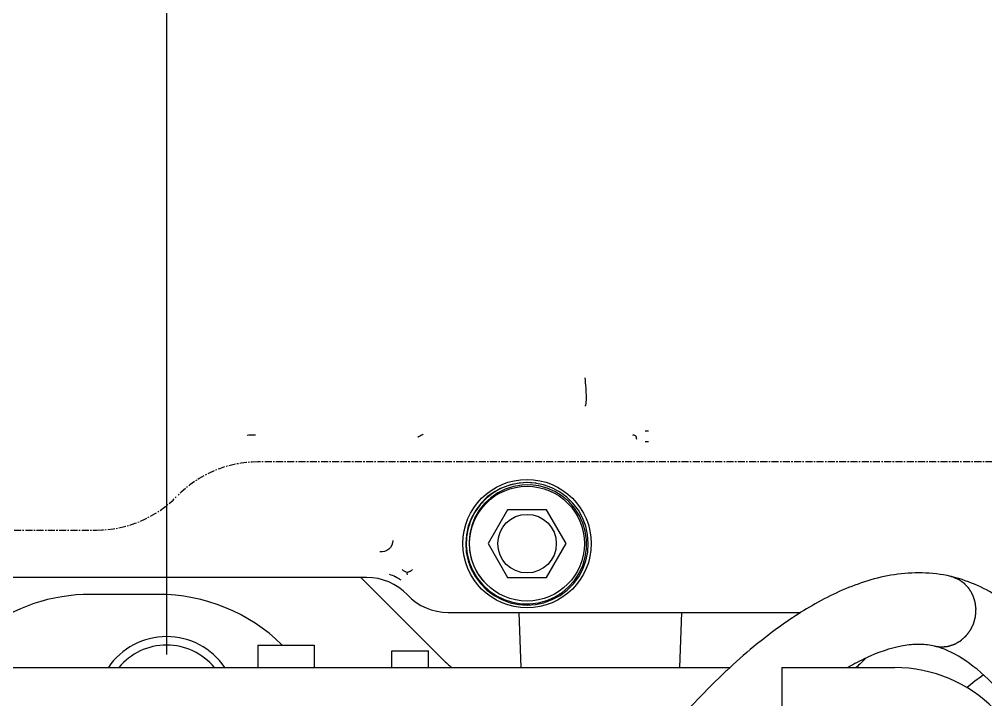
# Model space of a CAD drawing. Header units: metres. Extents: x 27859 to 32645, y 1492 to 8791.
# Drawn here: x 30029.2 to 30200.7, y 4732.3 to 4853.1 of the extents above; entities that cross this region are included whole.
import ezdxf

# ---------------------------------------------------------------- set-up
doc = ezdxf.new("R2010")
doc.units = ezdxf.units.M
doc.linetypes.add('CENTER', pattern=[2, 1.25, -0.25, 0.25, -0.25])
doc.layers.add('E-EQPT', color=190, linetype='Continuous')
doc.layers.add('E-HAT', color=253, linetype='CENTER', lineweight=15)

# ---------------------------------------------------------------- blocks, each defined once
blk = doc.blocks.new('EDG')
at = {"color": 6, "linetype": 'CENTER', "ltscale": 150}
blk.add_line((814.99, -420.5, 1), (814.99, 5130.26, 1), dxfattribs=at)
at = {"color": 0, "linetype": 'Continuous'}
for p, q in [((705.74, 2769.32, 1), (705.74, 2779.32, 1)), ((705.74, 2769.32, 1), (685.74, 2769.32, 1)), ((957.84, 2769.32, 1), (714.97, 2769.32, 1)), ((723.55, 2759.52, 1), (723.89, 2769.32, 1)), ((752.44, 2759.52, 1), (752.1, 2769.32, 1)), ((765.89, 2767.93, 1), (780.49, 2753.32, 1)), ((768.49, 2769.32, 1), (768.49, 2766.32, 1)), ((774.99, 2769.32, 1), (774.99, 2766.32, 1)), ((788.8, 2765.32, 1), (788.8, 2769.32, 1)), ((798.8, 2765.32, 1), (798.8, 2769.32, 1)), ((774.99, 2766.32, 1), (768.49, 2766.32, 1)), ((798.8, 2765.32, 1), (788.8, 2765.32, 1)), ((764.99, 2759.52, 1), (702.36, 2759.52, 1)), ((747.5, 2757.42, 1), (746.09, 2756.8, 1)), ((747.98, 2757.8, 1), (746.51, 2757.26, 1)), ((748.98, 2757.82, 1), (747.5, 2757.42, 1)), ((749.51, 2758.12, 1), (747.98, 2757.8, 1)), ((750.51, 2758.01, 1), (748.98, 2757.82, 1)), ((750.99, 2758.22, 1), (749.51, 2758.12, 1)), ((752.05, 2757.98, 1), (750.51, 2758.01, 1)), ((752.48, 2758.12, 1), (750.99, 2758.22, 1)), ((753.58, 2757.73, 1), (752.05, 2757.98, 1)), ((754.01, 2757.8, 1), (752.48, 2758.12, 1)), ((755.05, 2757.25, 1), (753.58, 2757.73, 1)), ((755.48, 2757.26, 1), (754.01, 2757.8, 1)), ((744.78, 2755.99, 1), (743.61, 2755, 1)), ((745.13, 2756.51, 1), (743.87, 2755.58, 1)), ((746.09, 2756.8, 1), (744.78, 2755.99, 1)), ((746.51, 2757.26, 1), (745.13, 2756.51, 1)), ((756.43, 2756.58, 1), (755.05, 2757.25, 1)), ((756.85, 2756.51, 1), (755.48, 2757.26, 1)), ((757.71, 2755.71, 1), (756.43, 2756.58, 1)), ((758.11, 2755.58, 1), (756.85, 2756.51, 1)), ((758.85, 2754.66, 1), (757.71, 2755.71, 1)), ((816.49, 2756.32, 1), (828.49, 2756.32, 1)), ((742.76, 2754.46, 1), (741.82, 2753.21, 1)), ((743.61, 2755, 1), (742.59, 2753.85, 1)), ((743.87, 2755.58, 1), (742.76, 2754.46, 1)), ((759.22, 2754.47, 1), (758.11, 2755.58, 1)), ((758.78, 2753.92, 1), (758.6, 2754.1, 1)), ((759.83, 2753.46, 1), (758.85, 2754.66, 1)), ((760.16, 2753.22, 1), (759.22, 2754.47, 1)), ((741.82, 2753.21, 1), (741.07, 2751.83, 1)), ((741.74, 2752.56, 1), (741.1, 2751.17, 1)), ((742.59, 2753.85, 1), (741.74, 2752.56, 1)), ((747.53, 2753.32, 1), (744.06, 2747.32, 1)), ((754.46, 2753.32, 1), (747.53, 2753.32, 1)), ((757.92, 2747.32, 1), (754.46, 2753.32, 1)), ((759.67, 2752.73, 1), (758.78, 2753.92, 1)), ((760.38, 2751.41, 1), (759.67, 2752.73, 1)), ((760.63, 2752.13, 1), (759.83, 2753.46, 1)), ((760.9, 2751.84, 1), (760.16, 2753.22, 1)), ((772.24, 2752.86, 1), (772.25, 2752.6, 1)), ((772.25, 2752.6, 1), (772.24, 2752.38, 1)), ((779.47, 2753.32, 1), (895.7, 2753.32, 1)), ((741.07, 2751.83, 1), (740.53, 2750.36, 1)), ((741.1, 2751.17, 1), (740.66, 2749.7, 1)), ((760.89, 2750.01, 1), (760.38, 2751.41, 1)), ((761.22, 2750.7, 1), (760.63, 2752.13, 1)), ((761.45, 2750.38, 1), (760.9, 2751.84, 1)), ((761.61, 2749.2, 1), (761.22, 2750.7, 1)), ((740.53, 2750.36, 1), (740.21, 2748.83, 1)), ((740.66, 2749.7, 1), (740.43, 2748.18, 1)), ((761.2, 2748.54, 1), (760.89, 2750.01, 1)), ((761.78, 2748.85, 1), (761.45, 2750.38, 1)), ((761.77, 2747.66, 1), (761.61, 2749.2, 1)), ((761.88, 2747.29, 1), (761.78, 2748.85, 1)), ((740.21, 2748.83, 1), (740.11, 2747.27, 1)), ((740.11, 2747.27, 1), (740.23, 2745.72, 1)), ((740.43, 2748.18, 1), (740.43, 2746.65, 1)), ((744.06, 2747.32, 1), (747.53, 2741.32, 1)), ((754.46, 2741.32, 1), (757.92, 2747.32, 1)), ((761.28, 2747.05, 1), (761.2, 2748.54, 1)), ((761.72, 2746.11, 1), (761.77, 2747.66, 1)), ((761.76, 2745.73, 1), (761.88, 2747.29, 1)), ((740.23, 2745.72, 1), (740.57, 2744.2, 1)), ((740.43, 2746.65, 1), (740.65, 2745.13, 1)), ((760.8, 2744.09, 1), (761.15, 2745.55, 1)), ((761.15, 2745.55, 1), (761.28, 2747.05, 1)), ((761.42, 2744.2, 1), (761.76, 2745.73, 1)), ((761.44, 2744.58, 1), (761.72, 2746.11, 1)), ((740.57, 2744.2, 1), (741.12, 2742.74, 1)), ((740.65, 2745.13, 1), (741.09, 2743.66, 1)), ((760.24, 2742.7, 1), (760.8, 2744.09, 1)), ((760.86, 2742.74, 1), (761.42, 2744.2, 1)), ((760.94, 2743.11, 1), (761.44, 2744.58, 1)), ((741.09, 2743.66, 1), (741.73, 2742.28, 1)), ((741.12, 2742.74, 1), (741.88, 2741.38, 1)), ((741.73, 2742.28, 1), (742.57, 2741, 1)), ((759.48, 2741.39, 1), (760.24, 2742.7, 1)), ((760.1, 2741.38, 1), (760.86, 2742.74, 1)), ((760.24, 2741.72, 1), (760.94, 2743.11, 1)), ((741.88, 2741.38, 1), (742.83, 2740.14, 1)), ((742.57, 2741, 1), (743.58, 2739.85, 1)), ((747.53, 2741.32, 1), (754.46, 2741.32, 1)), ((758.27, 2739.31, 1), (759.34, 2740.44, 1)), ((758.54, 2740.22, 1), (759.48, 2741.39, 1)), ((759.15, 2740.14, 1), (760.1, 2741.38, 1)), ((759.34, 2740.44, 1), (760.24, 2741.72, 1)), ((742.83, 2740.14, 1), (743.95, 2739.05, 1)), ((743.58, 2739.85, 1), (744.75, 2738.87, 1)), ((743.95, 2739.05, 1), (745.21, 2738.12, 1)), ((744.75, 2738.87, 1), (746.04, 2738.07, 1)), ((756.2, 2738.32, 1), (757.44, 2739.19, 1)), ((756.78, 2738.12, 1), (758.04, 2739.04, 1)), ((757.05, 2738.34, 1), (758.27, 2739.31, 1)), ((757.44, 2739.19, 1), (758.54, 2740.22, 1)), ((758.04, 2739.04, 1), (759.15, 2740.14, 1)), ((745.21, 2738.12, 1), (746.6, 2737.39, 1)), ((746.04, 2738.07, 1), (747.44, 2737.46, 1)), ((746.6, 2737.39, 1), (748.07, 2736.87, 1)), ((747.44, 2737.46, 1), (748.9, 2737.06, 1)), ((748.07, 2736.87, 1), (749.61, 2736.56, 1)), ((748.9, 2737.06, 1), (750.41, 2736.88, 1)), ((750.41, 2736.88, 1), (751.93, 2736.92, 1)), ((751.93, 2736.92, 1), (753.42, 2737.18, 1)), ((752.4, 2736.56, 1), (753.93, 2736.87, 1)), ((752.73, 2736.62, 1), (754.25, 2736.98, 1)), ((753.42, 2737.18, 1), (754.85, 2737.65, 1)), ((753.93, 2736.87, 1), (755.4, 2737.39, 1)), ((754.25, 2736.98, 1), (755.7, 2737.56, 1)), ((754.85, 2737.65, 1), (756.2, 2738.32, 1)), ((755.4, 2737.39, 1), (756.78, 2738.12, 1)), ((755.7, 2737.56, 1), (757.05, 2738.34, 1)), ((749.37, 2736.61, 1), (750.85, 2736.48, 1)), ((749.61, 2736.56, 1), (751.17, 2736.48, 1)), ((750.85, 2736.48, 1), (752.4, 2736.56, 1)), ((751.17, 2736.48, 1), (752.73, 2736.62, 1)), ((730.04, 2729.17, 1), (729.45, 2729.17, 1)), ((730.04, 2727.27, 1), (729.45, 2727.27, 1))]:
    blk.add_line(p, q, dxfattribs=at)
at = {"color": 0, "linetype": 'CENTER'}
for p, q in [((864.07, 2744.92, 1), (827.44, 2744.92, 1)), ((562.32, 2732.82, 1), (798.77, 2732.82, 1))]:
    blk.add_line(p, q, dxfattribs=at)
at = {"color": 0, "linetype": 'Continuous'}
for radius in [11.4, 10.2, 5.2]:
    blk.add_circle((750.99, 2747.32, 1), radius, dxfattribs=at)
for centre, radius, start, end in [((685.74, 2794.32, 1), 25, 180, 270), ((629.41, 2827.2, 1), 69.59, 305.6153, 308.7197), ((569.27, 2894.38, 1), 175.6, 313.8013, 314.5913), ((670.74, 2809.51, 1), 46.46, 298.8624, 300.0874), ((755.28, 2757.32, 1), 15, 45, 53.1301), ((814.99, 2776.32, 1), 12.5, 214.1516, 325.8239), ((814.99, 2776.32, 1), 11, 219.5549, 320.453), ((816.49, 2787.82, 1), 31.5, 225.7348, 270), ((828.49, 2787.82, 1), 31.5, 270, 307.2863), ((764.99, 2749.52, 1), 10, 43.631, 90), ((779.47, 2763.32, 1), 10, 223.631, 270), ((681.31, 2777.02, 1), 24.51, 256.1474, 256.9153), ((779.65, 2763.59, 1), 11.64, 237.1014, 240.0074), ((779.4, 2763.17, 1), 11.15, 240.022, 240.9383), ((779.24, 2762.87, 1), 10.81, 240.9325, 242.9875), ((779.46, 2763.35, 1), 11.33, 243.0646, 248.9131)]:
    blk.add_arc(centre, radius, start, end, dxfattribs=at)
at = {"color": 0, "linetype": 'CENTER'}
for centre, start, end in [((827.44, 2724.92, 1), 90, 135.7732), ((798.77, 2752.82, 1), 270, 315.7732)]:
    blk.add_arc(centre, 20, start, end, dxfattribs=at)
at = {"color": 0, "linetype": 'Continuous'}
for points, knots in [([(637.85, 2797.89, 1), (637.85, 2797.86, 1), (637.88, 2797.79, 1), (637.94, 2797.63, 1), (638.04, 2797.38, 1), (638.17, 2797.05, 1), (638.32, 2796.68, 1), (638.49, 2796.27, 1), (638.67, 2795.83, 1), (638.95, 2795.19, 1), (639.34, 2794.29, 1), (639.88, 2793.08, 1), (640.5, 2791.75, 1), (641.18, 2790.31, 1), (642.2, 2788.24, 1), (643.63, 2785.44, 1), (645.63, 2781.82, 1), (647.88, 2778.02, 1), (650.39, 2774.15, 1), (653.14, 2770.3, 1), (656.15, 2766.55, 1), (660.51, 2761.82, 1), (666.56, 2756.71, 1), (672.35, 2753.98, 1), (675.44, 2753.22, 1)], [0, 0, 0, 0, 0.004576, 0.012839, 0.029364, 0.04589, 0.062416, 0.078942, 0.095467, 0.111993, 0.145045, 0.178096, 0.211148, 0.244199, 0.277251, 0.343353, 0.409456, 0.475559, 0.541662, 0.607765, 0.673868, 0.739971, 0.872177, 1, 1, 1, 1]), ([(659.93, 2782.8, 1), (660.26, 2782.3, 1), (661.35, 2780.67, 1), (663.28, 2777.96, 1), (665.81, 2774.82, 1), (669.3, 2771.03, 1), (673.79, 2767.32, 1), (677.11, 2765.87, 1), (678.64, 2765.51, 1)], [0, 0, 0, 0, 0.059088, 0.193504, 0.32792, 0.462336, 0.731168, 1, 1, 1, 1]), ([(715.5, 2769.81, 1), (715.99, 2770.27, 1), (718.39, 2772.55, 1), (723.33, 2777.67, 1), (725.71, 2780.61, 1), (726.09, 2781.08, 1)], [0, 0, 0, 0, 0.082742, 0.413709, 1, 1, 1, 1]), ([(675.76, 2753.14, 1), (677.45, 2752.75, 1), (680.84, 2752.35, 1), (687.45, 2752.83, 1), (695.16, 2755.3, 1), (703.5, 2760, 1), (710.28, 2765.11, 1), (714.02, 2768.43, 1), (715.5, 2769.81, 1)], [0, 0, 0, 0, 0.105263, 0.210526, 0.421053, 0.631579, 0.842105, 1, 1, 1, 1]), ([(678.64, 2765.51, 1), (679.44, 2765.33, 1), (681.09, 2765.12, 1), (684.72, 2765.36, 1), (688.85, 2766.62, 1), (692.08, 2768.23, 1), (693.16, 2768.83, 1)], [0, 0, 0, 0, 0.2, 0.4, 0.8, 1, 1, 1, 1]), ([(678.64, 2765.51, 1), (678.55, 2765.53, 1), (678.41, 2765.54, 1), (678.22, 2765.57, 1), (678.08, 2765.58, 1), (677.94, 2765.6, 1), (677.83, 2765.61, 1), (677.73, 2765.62, 1), (677.66, 2765.63, 1), (677.61, 2765.64, 1), (677.56, 2765.64, 1), (677.52, 2765.65, 1), (677.5, 2765.65, 1), (677.48, 2765.65, 1), (677.46, 2765.66, 1), (677.46, 2765.66, 1), (677.45, 2765.66, 1), (677.44, 2765.66, 1), (677.43, 2765.66, 1), (677.41, 2765.65, 1), (677.38, 2765.65, 1), (677.35, 2765.65, 1), (677.3, 2765.64, 1), (677.24, 2765.64, 1), (677.17, 2765.63, 1), (677.07, 2765.62, 1), (676.95, 2765.61, 1), (676.81, 2765.6, 1), (676.67, 2765.58, 1), (676.55, 2765.57, 1), (676.45, 2765.56, 1), (676.39, 2765.55, 1), (676.35, 2765.55, 1), (676.31, 2765.55, 1), (676.28, 2765.54, 1), (676.26, 2765.54, 1), (676.24, 2765.54, 1), (676.23, 2765.54, 1), (676.22, 2765.53, 1), (676.2, 2765.53, 1), (676.16, 2765.52, 1), (676.1, 2765.5, 1), (676.03, 2765.47, 1), (675.94, 2765.44, 1), (675.83, 2765.41, 1), (675.69, 2765.36, 1), (675.55, 2765.32, 1), (675.41, 2765.27, 1), (675.3, 2765.24, 1), (675.21, 2765.21, 1), (675.17, 2765.19, 1), (675.13, 2765.18, 1), (675.11, 2765.17, 1), (675.08, 2765.17, 1), (675.07, 2765.16, 1), (675.05, 2765.16, 1), (675.04, 2765.15, 1), (675.02, 2765.14, 1), (674.99, 2765.12, 1), (674.94, 2765.09, 1), (674.87, 2765.05, 1), (674.81, 2765.02, 1), (674.72, 2764.97, 1), (674.62, 2764.91, 1), (674.49, 2764.83, 1), (674.36, 2764.76, 1), (674.26, 2764.7, 1), (674.17, 2764.65, 1), (674.12, 2764.62, 1), (674.08, 2764.59, 1), (674.04, 2764.57, 1), (674.02, 2764.56, 1), (674, 2764.55, 1), (673.98, 2764.54, 1), (673.97, 2764.53, 1), (673.96, 2764.53, 1), (673.96, 2764.52, 1), (673.95, 2764.51, 1), (673.94, 2764.5, 1), (673.91, 2764.48, 1), (673.87, 2764.44, 1), (673.81, 2764.39, 1), (673.74, 2764.33, 1), (673.64, 2764.24, 1), (673.53, 2764.14, 1), (673.42, 2764.04, 1), (673.31, 2763.95, 1), (673.22, 2763.86, 1), (673.15, 2763.8, 1), (673.11, 2763.77, 1), (673.09, 2763.75, 1), (673.06, 2763.72, 1), (673.04, 2763.7, 1), (673.02, 2763.69, 1), (673.02, 2763.68, 1), (673.01, 2763.68, 1), (673, 2763.67, 1), (672.99, 2763.66, 1), (672.98, 2763.63, 1), (672.96, 2763.61, 1), (672.93, 2763.57, 1), (672.89, 2763.52, 1), (672.85, 2763.46, 1), (672.79, 2763.38, 1), (672.71, 2763.28, 1), (672.62, 2763.16, 1), (672.53, 2763.04, 1), (672.45, 2762.93, 1), (672.39, 2762.85, 1), (672.35, 2762.79, 1), (672.31, 2762.74, 1), (672.28, 2762.7, 1), (672.26, 2762.67, 1), (672.24, 2762.65, 1), (672.23, 2762.62, 1), (672.22, 2762.6, 1), (672.2, 2762.57, 1), (672.18, 2762.53, 1), (672.15, 2762.47, 1), (672.11, 2762.38, 1), (672.05, 2762.26, 1), (671.99, 2762.13, 1), (671.92, 2761.99, 1), (671.86, 2761.85, 1), (671.8, 2761.74, 1), (671.76, 2761.65, 1), (671.73, 2761.59, 1), (671.71, 2761.54, 1), (671.69, 2761.51, 1), (671.68, 2761.49, 1), (671.67, 2761.48, 1), (671.67, 2761.46, 1), (671.67, 2761.45, 1), (671.66, 2761.43, 1), (671.65, 2761.4, 1), (671.64, 2761.35, 1), (671.63, 2761.29, 1), (671.61, 2761.21, 1), (671.58, 2761.12, 1), (671.55, 2760.99, 1), (671.51, 2760.85, 1), (671.47, 2760.7, 1), (671.44, 2760.57, 1), (671.41, 2760.48, 1), (671.39, 2760.4, 1), (671.38, 2760.34, 1), (671.36, 2760.29, 1), (671.36, 2760.26, 1), (671.35, 2760.24, 1), (671.35, 2760.23, 1), (671.34, 2760.21, 1), (671.34, 2760.2, 1), (671.34, 2760.17, 1), (671.34, 2760.14, 1), (671.34, 2760.09, 1), (671.33, 2760.03, 1), (671.33, 2759.92, 1), (671.32, 2759.8, 1), (671.31, 2759.64, 1), (671.3, 2759.49, 1), (671.29, 2759.34, 1), (671.28, 2759.21, 1), (671.27, 2759.11, 1), (671.27, 2759.05, 1), (671.27, 2759, 1), (671.26, 2758.97, 1), (671.26, 2758.94, 1), (671.26, 2758.91, 1), (671.26, 2758.88, 1), (671.27, 2758.85, 1), (671.28, 2758.8, 1), (671.28, 2758.73, 1), (671.29, 2758.66, 1), (671.31, 2758.56, 1), (671.32, 2758.43, 1), (671.34, 2758.28, 1), (671.36, 2758.13, 1), (671.38, 2758.01, 1), (671.39, 2757.91, 1), (671.4, 2757.83, 1), (671.41, 2757.77, 1), (671.42, 2757.72, 1), (671.42, 2757.69, 1), (671.42, 2757.66, 1), (671.43, 2757.65, 1), (671.43, 2757.63, 1), (671.43, 2757.62, 1), (671.43, 2757.62, 1), (671.44, 2757.6, 1), (671.45, 2757.57, 1), (671.46, 2757.54, 1), (671.47, 2757.5, 1), (671.49, 2757.45, 1), (671.52, 2757.37, 1), (671.56, 2757.25, 1), (671.61, 2757.11, 1), (671.65, 2756.97, 1), (671.7, 2756.83, 1), (671.74, 2756.71, 1), (671.78, 2756.61, 1), (671.8, 2756.54, 1), (671.82, 2756.49, 1), (671.83, 2756.45, 1), (671.83, 2756.44, 1), (671.84, 2756.43, 1), (671.84, 2756.42, 1), (671.85, 2756.41, 1), (671.85, 2756.4, 1), (671.86, 2756.39, 1), (671.87, 2756.37, 1), (671.89, 2756.34, 1), (671.91, 2756.31, 1), (671.93, 2756.26, 1), (671.96, 2756.21, 1), (672.01, 2756.13, 1), (672.08, 2756.02, 1), (672.15, 2755.89, 1), (672.23, 2755.77, 1), (672.29, 2755.66, 1), (672.34, 2755.57, 1), (672.37, 2755.51, 1), (672.41, 2755.45, 1), (672.44, 2755.39, 1), (672.46, 2755.36, 1), (672.47, 2755.34, 1), (672.48, 2755.33, 1), (672.49, 2755.32, 1), (672.5, 2755.31, 1), (672.52, 2755.29, 1), (672.54, 2755.27, 1), (672.56, 2755.24, 1), (672.6, 2755.2, 1), (672.65, 2755.14, 1), (672.74, 2755.05, 1), (672.83, 2754.94, 1), (672.93, 2754.84, 1), (673.03, 2754.73, 1), (673.11, 2754.64, 1), (673.18, 2754.57, 1), (673.23, 2754.51, 1), (673.27, 2754.47, 1), (673.3, 2754.44, 1), (673.31, 2754.42, 1), (673.32, 2754.41, 1), (673.33, 2754.41, 1), (673.34, 2754.4, 1), (673.36, 2754.38, 1), (673.38, 2754.37, 1), (673.41, 2754.35, 1), (673.45, 2754.32, 1), (673.5, 2754.28, 1), (673.58, 2754.23, 1), (673.68, 2754.16, 1), (673.8, 2754.07, 1), (673.91, 2753.99, 1), (674.01, 2753.92, 1), (674.09, 2753.87, 1), (674.15, 2753.82, 1), (674.2, 2753.79, 1), (674.24, 2753.76, 1), (674.27, 2753.74, 1), (674.29, 2753.72, 1), (674.31, 2753.71, 1), (674.32, 2753.71, 1), (674.32, 2753.7, 1), (674.33, 2753.7, 1), (674.33, 2753.7, 1), (674.34, 2753.69, 1), (674.36, 2753.68, 1), (674.39, 2753.67, 1), (674.42, 2753.66, 1), (674.47, 2753.64, 1), (674.52, 2753.62, 1), (674.59, 2753.59, 1), (674.68, 2753.55, 1), (674.79, 2753.51, 1), (674.92, 2753.45, 1), (675.05, 2753.39, 1), (675.23, 2753.32, 1), (675.36, 2753.26, 1), (675.45, 2753.23, 1)], [0, 0, 0, 0, 0.015625, 0.023438, 0.03125, 0.039062, 0.046875, 0.050781, 0.054688, 0.058594, 0.060547, 0.0625, 0.064453, 0.06543, 0.065918, 0.066406, 0.06665, 0.066895, 0.067383, 0.068359, 0.070312, 0.072266, 0.074219, 0.078125, 0.082031, 0.085938, 0.09375, 0.101562, 0.109375, 0.117188, 0.121094, 0.125, 0.126953, 0.128906, 0.130859, 0.131836, 0.132812, 0.133301, 0.133789, 0.134766, 0.136719, 0.140625, 0.144531, 0.148438, 0.15625, 0.164062, 0.171875, 0.179688, 0.1875, 0.191406, 0.193359, 0.195312, 0.197266, 0.198242, 0.199219, 0.200195, 0.200684, 0.201172, 0.203125, 0.207031, 0.210938, 0.214844, 0.21875, 0.226562, 0.234375, 0.242188, 0.25, 0.253906, 0.257812, 0.259766, 0.261719, 0.263672, 0.264648, 0.265625, 0.266113, 0.266602, 0.26709, 0.267578, 0.268555, 0.269531, 0.273438, 0.277344, 0.28125, 0.289062, 0.296875, 0.304688, 0.3125, 0.320312, 0.324219, 0.326172, 0.328125, 0.330078, 0.332031, 0.33252, 0.333008, 0.333496, 0.333984, 0.334961, 0.335938, 0.337891, 0.339844, 0.34375, 0.347656, 0.351562, 0.359375, 0.367188, 0.375, 0.382812, 0.386719, 0.390625, 0.394531, 0.396484, 0.398438, 0.400391, 0.401367, 0.402344, 0.404297, 0.40625, 0.410156, 0.414062, 0.421875, 0.429688, 0.4375, 0.445312, 0.453125, 0.457031, 0.460938, 0.462891, 0.464844, 0.46582, 0.466797, 0.467285, 0.467773, 0.46875, 0.470703, 0.472656, 0.476562, 0.480469, 0.484375, 0.492188, 0.5, 0.507812, 0.515625, 0.519531, 0.523438, 0.527344, 0.529297, 0.53125, 0.532227, 0.532715, 0.533203, 0.53418, 0.535156, 0.537109, 0.539062, 0.542969, 0.546875, 0.554688, 0.5625, 0.570312, 0.578125, 0.585938, 0.589844, 0.59375, 0.595703, 0.597656, 0.598633, 0.599609, 0.601562, 0.603516, 0.605469, 0.609375, 0.613281, 0.617188, 0.625, 0.632812, 0.640625, 0.648438, 0.652344, 0.65625, 0.660156, 0.662109, 0.664062, 0.665039, 0.666016, 0.666504, 0.666992, 0.66748, 0.667969, 0.669922, 0.671875, 0.673828, 0.675781, 0.679688, 0.6875, 0.695312, 0.703125, 0.710938, 0.71875, 0.722656, 0.726562, 0.730469, 0.731445, 0.732422, 0.73291, 0.733398, 0.733887, 0.734375, 0.735352, 0.736328, 0.738281, 0.740234, 0.742188, 0.746094, 0.75, 0.757812, 0.765625, 0.773438, 0.78125, 0.785156, 0.789062, 0.792969, 0.796875, 0.798828, 0.799316, 0.799805, 0.800781, 0.801758, 0.802734, 0.804688, 0.806641, 0.808594, 0.8125, 0.820312, 0.828125, 0.835938, 0.84375, 0.851562, 0.855469, 0.859375, 0.863281, 0.865234, 0.866211, 0.866699, 0.867188, 0.868164, 0.869141, 0.871094, 0.873047, 0.875, 0.878906, 0.882812, 0.890625, 0.898438, 0.90625, 0.914062, 0.917969, 0.921875, 0.925781, 0.927734, 0.929688, 0.931641, 0.932617, 0.933105, 0.93335, 0.933594, 0.934082, 0.93457, 0.935547, 0.9375, 0.939453, 0.941406, 0.945312, 0.949219, 0.953125, 0.960938, 0.96875, 0.976562, 0.984375, 1, 1, 1, 1]), ([(675.45, 2753.23, 1), (675.45, 2753.23, 1), (675.46, 2753.22, 1), (675.47, 2753.22, 1), (675.48, 2753.22, 1), (675.49, 2753.22, 1), (675.49, 2753.22, 1), (675.5, 2753.21, 1), (675.51, 2753.21, 1), (675.52, 2753.21, 1), (675.53, 2753.2, 1), (675.54, 2753.2, 1), (675.54, 2753.2, 1), (675.55, 2753.2, 1), (675.55, 2753.2, 1), (675.56, 2753.2, 1), (675.56, 2753.19, 1), (675.57, 2753.19, 1), (675.58, 2753.19, 1), (675.58, 2753.19, 1), (675.59, 2753.19, 1), (675.59, 2753.19, 1), (675.6, 2753.19, 1), (675.61, 2753.18, 1), (675.63, 2753.18, 1), (675.65, 2753.17, 1), (675.68, 2753.17, 1), (675.7, 2753.16, 1), (675.73, 2753.15, 1), (675.75, 2753.15, 1), (675.76, 2753.14, 1)], [0, 0, 0, 0, 0.0625, 0.125, 0.140625, 0.15625, 0.171875, 0.1875, 0.21875, 0.25, 0.28125, 0.3125, 0.328125, 0.335938, 0.34375, 0.375, 0.40625, 0.4375, 0.46875, 0.484375, 0.5, 0.515625, 0.53125, 0.5625, 0.625, 0.6875, 0.75, 0.8125, 0.875, 1, 1, 1, 1]), ([(771.88, 2752.27, 1), (771.77, 2752.23, 1), (771.57, 2752.13, 1), (771.39, 2751.99, 1), (771.32, 2751.91, 1)], [0, 0, 0, 0, 0.516568, 1, 1, 1, 1]), ([(772.24, 2752.38, 1), (772.18, 2752.37, 1), (772.06, 2752.34, 1), (771.94, 2752.3, 1), (771.88, 2752.27, 1)], [0, 0, 0, 0, 0.499432, 1, 1, 1, 1]), ([(731.52, 2728.82, 1), (731.52, 2728.6, 1), (731.55, 2728.11, 1), (732.13, 2728.01, 1), (732.28, 2728.13, 1)], [0, 0, 0, 0, 0.539205, 1, 1, 1, 1]), ([(799.26, 2727.99, 1), (799.23, 2727.99, 1), (799.17, 2727.98, 1), (799.2, 2728.02, 1), (799.21, 2728.02, 1)], [0, 0, 0, 0, 0.719441, 1, 1, 1, 1]), ([(800.71, 2728.04, 1), (800.31, 2728.01, 1), (799.83, 2727.98, 1), (799.34, 2727.98, 1), (799.26, 2727.99, 1)], [0, 0, 0, 0, 0.828084, 1, 1, 1, 1]), ([(740.7, 2722.89, 1), (740.55, 2722.85, 1), (740.44, 2722.17, 1), (740.44, 2720.66, 1), (740.54, 2719.04, 1), (740.69, 2717.9, 1)], [0, 0, 0, 0, 0.096318, 0.313656, 1, 1, 1, 1])]:
    blk.add_open_spline(points, degree=3, knots=knots, dxfattribs=at)
for points in [[(773.16, 2751.91, 1), (772.93, 2752.16, 1), (772.58, 2752.35, 1), (772.24, 2752.36, 1)], [(774.83, 2746.77, 1), (774.83, 2747.33, 1), (775.11, 2747.93, 1), (775.53, 2748.29, 1)], [(775.53, 2748.29, 1), (775.96, 2748.65, 1), (776.59, 2748.83, 1), (777.14, 2748.75, 1)], [(769.52, 2727.87, 1), (769.21, 2727.93, 1), (770.62, 2728.51, 1), (770.34, 2728.36, 1)]]:
    blk.add_open_spline(points, degree=3, dxfattribs=at)

msp = doc.modelspace()

# ---------------------------------------------------------------- hatches: boundary and pattern name
at = {"layer": 'E-HAT', "linetype": 'Continuous'}
h = msp.add_hatch(dxfattribs=at)
h.set_pattern_fill('AR-CONC', color=8, scale=40, angle=90)
h.set_pattern_definition([(140, (30868.3, 2757.35), (25.101, 286.904), [30, -330]), (85, (30868.3, 2757.35), (-300.877, -55.5), [24, -264]), (190.4514, (30870.4, 2781.26), (-275.776, 231.404), [25.496, -280.457]), (136.184, (30788.3, 2757.35), (66.208, 426.897), [45, -495]), (186.636, (30793.8, 2792.93), (-389.647, 373.865), [38.244, -420.686]), (81.184, (30788.3, 2757.35), (-389.647, 373.865), [36, -396]), (111, (30808.3, 2797.35), (161.0476, 238.763), [30, -330]), (56, (30808.3, 2797.35), (-290.06, 97.326), [24, -264]), (161.4514, (30821.72, 2817.25), (-129.012, 336.089), [25.496, -280.457]), (127.5, (30868.3, 2757.35), (-133.1575, 4.864), [0, -260.8, 0, -268, 0, -265]), (97.5, (30868.3, 2757.35), (-157.7647, 105.2278), [0, -152.8, 0, -254.8, 0, -101]), (57.5, (30868.3, 2668.15), (9.022, 213.529), [0, -100, 0, -312, 0, -414]), (47.5, (30868.3, 2628.15), (-40.042, 233.2745), [0, -130, 0, -207.2, 0, -294])])
h.paths.add_polyline_path([(32053.3, 1585.35), (28053.3, 1585.35), (28053.3, 2085.35), (28638.3, 2085.35), (28638.3, 8185.35), (28053.3, 8185.35), (28053.3, 8685.35), (32053.3, 8685.35), (32053.3, 8185.35), (31468.3, 8185.35), (31468.3, 2085.35), (32053.3, 2085.35)])

# ---------------------------------------------------------------- next in the draw order: wipeouts: each hides what was drawn before it
msp.add_wipeout([(30870.3, 2757.35), (29240.32, 2757.35), (29240.32, 7507.34), (30870.3, 7507.34)]).translate(0, 0, -732205.32).dxf.layer = 'E-EQPT'

# ---------------------------------------------------------------- next in the draw order: block references
at = {"layer": 'E-EQPT', "rotation": 180}
msp.add_blockref('EDG', (30870.3, 7507.34, -732206.32), dxfattribs=at)

doc.saveas('drawing.dxf')
